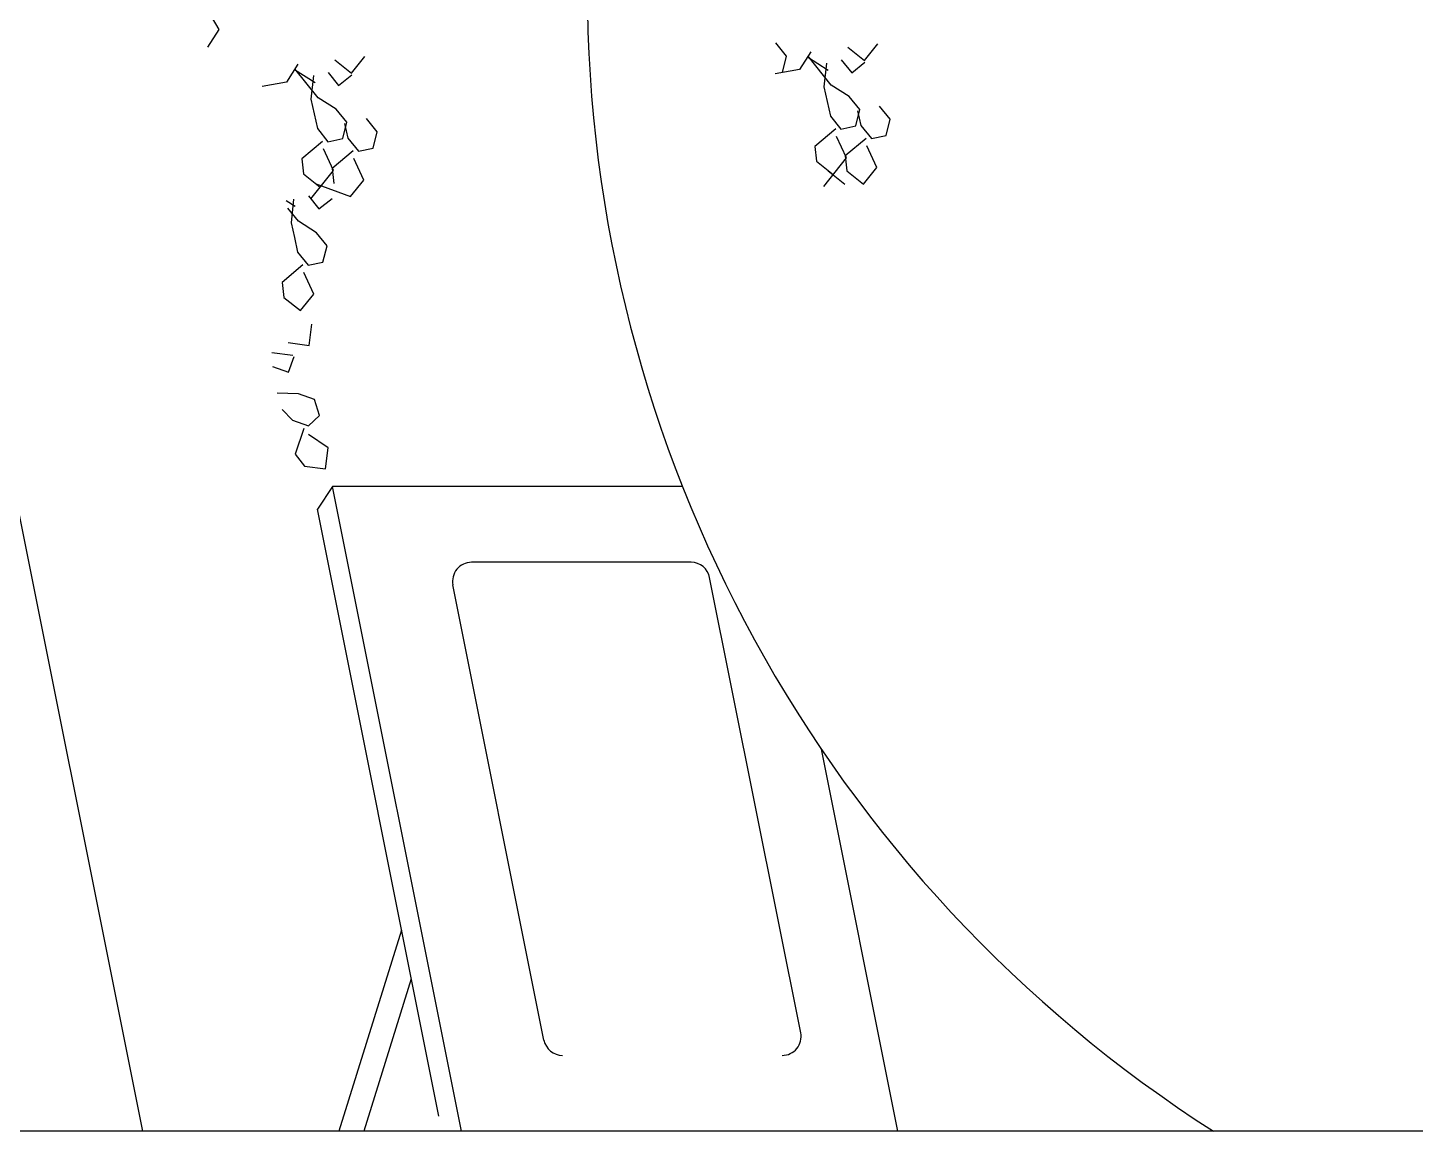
# Model space of a CAD drawing. Header units: inches. Extents: x 6.9 to 49.4, y 11.8 to 36.5.
# Drawn here: x 26.6055 to 26.834, y 13.1739 to 13.3556 of the extents above; entities that cross this region are included whole.
import ezdxf

# ---------------------------------------------------------------- set-up
doc = ezdxf.new("R2010")
doc.units = ezdxf.units.IN
doc.header["$MEASUREMENT"] = 0
doc.layers.add('1', color=1, linetype='Continuous')

msp = doc.modelspace()

# ---------------------------------------------------------------- linework, layer by layer
at = {"layer": '1'}
for p, q in [((26.62447, 13.17393), (26.58198, 13.38626)), ((26.635, 13.35872), (26.63701, 13.35536)), ((26.63701, 13.35536), (26.63512, 13.35241)), ((26.73046, 13.35097), (26.72872, 13.35313)), ((26.65884, 13.34816), (26.66102, 13.3509)), ((26.72978, 13.34829), (26.73046, 13.35097)), ((26.73448, 13.35169), (26.73259, 13.34874)), ((26.73729, 13.34861), (26.7339, 13.35079)), ((26.73782, 13.34619), (26.734, 13.35094)), ((26.74055, 13.35242), (26.74329, 13.35023)), ((26.74329, 13.35023), (26.74548, 13.35297)), ((26.65002, 13.34962), (26.64813, 13.34666)), ((26.65284, 13.34654), (26.64945, 13.34871)), ((26.65337, 13.34412), (26.64954, 13.34886)), ((26.6561, 13.35034), (26.65884, 13.34816)), ((26.73259, 13.34874), (26.72857, 13.34802)), ((26.73703, 13.34982), (26.73662, 13.34593)), ((26.73945, 13.35036), (26.74119, 13.3482)), ((26.74119, 13.3482), (26.74334, 13.34994)), ((26.64813, 13.34666), (26.64412, 13.34595)), ((26.65257, 13.34775), (26.65216, 13.34386)), ((26.65499, 13.34828), (26.65673, 13.34613)), ((26.65673, 13.34613), (26.65889, 13.34787)), ((26.74078, 13.34431), (26.73782, 13.34619)), ((26.65632, 13.34224), (26.65337, 13.34412)), ((26.73662, 13.34593), (26.73715, 13.34351)), ((26.74252, 13.34215), (26.74078, 13.34431)), ((26.65216, 13.34386), (26.6527, 13.34144)), ((26.65806, 13.34008), (26.65632, 13.34224)), ((26.73715, 13.34351), (26.73768, 13.34109)), ((26.74184, 13.33947), (26.74252, 13.34215)), ((26.74215, 13.34194), (26.74268, 13.33952)), ((26.74752, 13.34058), (26.74578, 13.34274)), ((26.6527, 13.34144), (26.65323, 13.33902)), ((26.65739, 13.3374), (26.65806, 13.34008)), ((26.6577, 13.33987), (26.65823, 13.33745)), ((26.66306, 13.33851), (26.66132, 13.34067)), ((26.73768, 13.34109), (26.73942, 13.33894)), ((26.73942, 13.33894), (26.74184, 13.33947)), ((26.74268, 13.33952), (26.74442, 13.33737)), ((26.74684, 13.3379), (26.74752, 13.34058)), ((26.65323, 13.33902), (26.65497, 13.33686)), ((26.65497, 13.33686), (26.65739, 13.3374)), ((26.65823, 13.33745), (26.65997, 13.3353)), ((26.66239, 13.33583), (26.66306, 13.33851)), ((26.73855, 13.33898), (26.73513, 13.3361)), ((26.74033, 13.3342), (26.73869, 13.33775)), ((26.74355, 13.33742), (26.74013, 13.33454)), ((26.74442, 13.33737), (26.74684, 13.3379)), ((26.65409, 13.33691), (26.65068, 13.33403)), ((26.65588, 13.33213), (26.65423, 13.33568)), ((26.65909, 13.33534), (26.65568, 13.33246)), ((26.65997, 13.3353), (26.66239, 13.33583)), ((26.73513, 13.3361), (26.73541, 13.33364)), ((26.74533, 13.33263), (26.74369, 13.33618)), ((26.65068, 13.33403), (26.65096, 13.33157)), ((26.65568, 13.33246), (26.65596, 13.33)), ((26.66088, 13.33056), (26.65923, 13.33411)), ((26.73541, 13.33364), (26.73815, 13.33146)), ((26.7366, 13.32951), (26.74033, 13.3342)), ((26.74013, 13.33454), (26.74041, 13.33208)), ((26.74315, 13.32989), (26.74533, 13.33263)), ((26.65096, 13.33157), (26.6537, 13.32939)), ((26.65215, 13.32744), (26.65588, 13.33213)), ((26.6587, 13.32782), (26.66088, 13.33056)), ((26.7373, 13.33207), (26.74004, 13.32989)), ((26.74041, 13.33208), (26.74315, 13.32989)), ((26.65174, 13.32794), (26.65348, 13.32579)), ((26.65285, 13.33), (26.6587, 13.32782)), ((26.64959, 13.3262), (26.64811, 13.32714)), ((26.65012, 13.32378), (26.64838, 13.32593)), ((26.64932, 13.32741), (26.64891, 13.32351)), ((26.65348, 13.32579), (26.65564, 13.32753)), ((26.64891, 13.32351), (26.64944, 13.3211)), ((26.65307, 13.32189), (26.65012, 13.32378)), ((26.64944, 13.3211), (26.64997, 13.31867)), ((26.65481, 13.31974), (26.65307, 13.32189)), ((26.65413, 13.31705), (26.65481, 13.31974)), ((26.65084, 13.31657), (26.64743, 13.31369)), ((26.64997, 13.31867), (26.65171, 13.31652)), ((26.65171, 13.31652), (26.65413, 13.31705)), ((26.65263, 13.31178), (26.65098, 13.31534)), ((26.64743, 13.31369), (26.6477, 13.31123)), ((26.6477, 13.31123), (26.65045, 13.30905)), ((26.65045, 13.30905), (26.65263, 13.31178)), ((26.65187, 13.30334), (26.65231, 13.30682)), ((26.64839, 13.30379), (26.65187, 13.30334)), ((26.64573, 13.30217), (26.64921, 13.30173)), ((26.64846, 13.2989), (26.6494, 13.3015)), ((26.64586, 13.29984), (26.64846, 13.2989)), ((26.65013, 13.29536), (26.64663, 13.29544)), ((26.65274, 13.29442), (26.65013, 13.29536)), ((26.65355, 13.29177), (26.65274, 13.29442)), ((26.64744, 13.29279), (26.64915, 13.291)), ((26.65176, 13.29006), (26.65355, 13.29177)), ((26.64915, 13.291), (26.65176, 13.29006)), ((26.65099, 13.28965), (26.64956, 13.28541)), ((26.655, 13.28648), (26.65174, 13.28867)), ((26.64956, 13.28541), (26.65108, 13.28345)), ((26.65455, 13.28301), (26.655, 13.28648)), ((26.65108, 13.28345), (26.65455, 13.28301)), ((26.65571, 13.2801), (26.65322, 13.27636)), ((26.71333, 13.2801), (26.65571, 13.2801)), ((26.67696, 13.17393), (26.65571, 13.2801)), ((26.67321, 13.17644), (26.65322, 13.27636)), ((26.71474, 13.26761), (26.67859, 13.26761)), ((26.7328, 13.19015), (26.7178, 13.26511)), ((26.69053, 13.18892), (26.67553, 13.26388)), ((26.74878, 13.17393), (26.73619, 13.23684)), ((26.66709, 13.20706), (26.65678, 13.17393)), ((26.66869, 13.19904), (26.66087, 13.17393)), ((27.19664, 13.17393), (25.73231, 13.17393))]:
    msp.add_line(p, q, dxfattribs=at)
for centre, radius, start, end in [((26.92151, 13.36243), 0.22387, 180.0881, 237.3517), ((26.67859, 13.26449), 0.00312, 90, 191.3154), ((26.71474, 13.26449), 0.00312, 11.3154, 90), ((26.69359, 13.18954), 0.00312, 191.3154, 270), ((26.72974, 13.18954), 0.00312, 270, 11.3154)]:
    msp.add_arc(centre, radius, start, end, dxfattribs=at)

doc.saveas('drawing.dxf')
